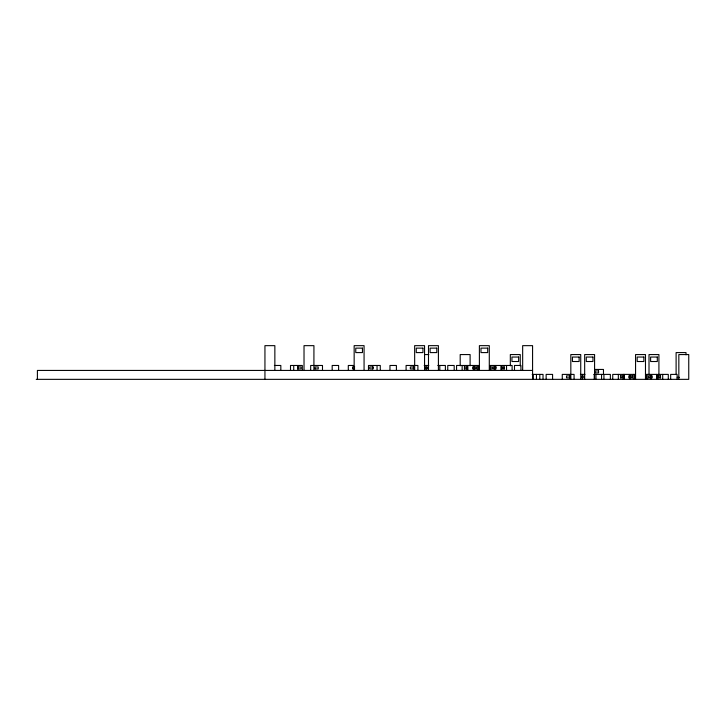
<?xml version="1.0" encoding="UTF-8"?>
<svg xmlns="http://www.w3.org/2000/svg" width="725" height="725" viewBox="0 0 725 725"><rect width="100%" height="100%" fill="white"/><g stroke="black" fill="none" stroke-linecap="round" stroke-linejoin="round"><path stroke-width="1.09" d="M424.424 354.57L428.828 354.57M274.385 365.472L280.829 365.472L280.829 370.43M353.664 365.472L348.299 365.472L348.299 370.43M424.188 365.472L428.783 365.472M437.818 365.472L445.386 365.472L445.386 370.43M297.594 366.959L301.074 366.959L301.074 368.943L297.594 368.943M354.697 366.959L352.549 366.959L352.549 368.943L354.697 368.943M464.154 366.959L466.383 366.959L466.383 368.943L464.154 368.943M476.298 366.959L472.646 366.959L472.646 368.943L476.298 368.943M504.528 366.959L502.298 366.959L502.298 368.943L504.528 368.943M315.022 368.943L318.239 368.943L318.239 366.959L315.022 366.959L315.148 368.943M594.663 369.442L603.472 369.442L603.472 374.399L593.857 374.399M532.576 370.43L37.401 370.43L37.401 379.347M532.159 374.399L543.025 374.399L543.025 379.347M580.372 374.399L584.957 374.399M570.294 375.885L566.515 375.885L566.515 377.861L570.294 377.861M620.328 375.885L622.558 375.885L622.558 377.861L620.328 377.861M632.472 375.885L628.82 375.885L628.82 377.861L632.472 377.861M660.702 375.885L658.472 375.885L658.472 377.861L660.702 377.861M677.204 377.372L679.407 377.372M648.558 377.861L652.21 377.861L652.21 375.885L648.558 375.885L648.648 377.861M36.25 379.347L688.75 379.347L688.75 354.57L678.836 354.57L678.836 379.347M686.013 354.842L686.013 352.586L676.108 352.586L676.108 373.991M677.105 379.347L677.105 374.399L670.661 374.399L670.661 379.347M668.287 379.347L668.287 374.399L657.756 374.399L657.756 379.347M662.713 374.399L662.713 379.347M660.257 375.885L660.257 377.861M658.916 374.843L658.916 354.57L649.011 354.57L649.011 374.843M657.122 379.347L657.122 374.399L646.111 374.399L646.111 379.347M656.642 374.399L656.642 379.347M651.059 375.387L651.059 379.347M650.343 375.885L650.343 377.861M647.207 374.399L647.207 379.347M645.477 379.347L645.477 354.57L635.562 354.57L635.562 379.347M634.928 379.347L634.928 374.399L623.917 374.399L623.917 379.347M633.822 374.399L633.822 379.347M632.39 375.885L632.39 377.861M630.687 375.885L630.687 377.861M629.971 375.387L629.971 379.347M624.388 374.399L624.388 379.347M623.754 379.347L623.754 374.399L612.743 374.399L612.743 379.347M623.283 374.399L623.283 379.347M620.772 375.885L620.772 377.861M618.325 374.399L618.325 379.347M610.368 379.347L610.368 374.399L603.934 374.399L603.934 379.347M601.56 374.399L601.56 379.347M595.977 374.399L595.977 379.347M594.582 379.347L594.582 354.57L584.667 354.57L584.667 379.347M594.246 374.399L594.246 379.347M583.688 375.885L583.688 377.861M582.438 374.399L582.438 379.347M581.831 375.885L581.831 377.861M580.734 379.347L580.734 354.57L570.82 354.57L570.847 379.347M574.073 379.347L574.073 374.399L562.265 374.399L562.265 379.347M569.741 375.885L569.741 377.861M569.605 375.885L569.605 377.861M552.586 379.347L552.586 374.399L546.143 374.399L546.143 379.347M539.808 374.399L539.808 379.347M536.455 374.399L536.455 379.347M533.237 374.399L533.237 379.347M532.576 379.347L532.576 345.653L522.662 345.653L522.662 370.43M520.931 370.43L520.931 365.472L514.487 365.472L514.487 370.43M520.242 365.835L520.242 354.57L510.327 354.57L510.327 365.835M512.113 370.43L512.113 365.472L501.582 365.472L501.582 370.43M506.53 365.472L506.53 370.43M504.083 366.959L504.083 368.943M500.948 370.43L500.948 365.472L489.928 365.472L489.928 370.43M494.885 366.469L494.885 369.442M494.169 366.959L494.169 368.943M491.033 365.472L491.033 370.43M489.293 370.43L489.293 345.653L479.388 345.653L479.388 370.43M478.754 370.43L478.754 365.472L467.734 365.472L467.734 370.43M477.648 365.472L477.648 370.43M476.216 366.959L476.216 368.943M474.513 366.959L474.513 368.943M473.797 366.469L473.797 369.442M470.108 365.835L470.108 354.57L460.194 354.57L460.194 365.835M467.58 370.43L467.58 365.472L456.569 365.472L456.569 370.43M467.099 365.472L467.099 370.43M464.598 366.959L464.598 368.943M462.142 365.472L462.142 370.43M454.194 370.43L454.194 365.472L447.751 365.472L447.751 370.43M439.803 365.472L439.803 370.43M438.407 370.43L438.407 345.653L428.493 345.653L428.493 370.43M427.505 366.959L427.505 368.943M426.264 365.472L426.264 370.43M425.657 366.959L425.657 368.943M424.56 370.43L424.56 345.653L414.646 345.653L414.673 370.43M417.899 370.43L417.899 365.472L406.091 365.472L406.091 370.43M413.431 366.959L413.431 368.943M396.403 370.43L396.403 365.472L389.959 365.472L389.959 370.43M380.281 370.43L380.281 365.472L368.472 365.472L368.472 370.43M377.054 365.472L377.054 370.43M372.813 366.959L372.813 368.943M364.068 370.43L364.068 345.653L354.153 345.653L354.153 370.43M338.62 370.43L338.62 365.472L332.177 365.472L332.177 370.43M322.489 370.43L322.489 365.472L310.681 365.472L310.681 370.43M313.907 370.43L313.934 345.653L304.02 345.653L304.02 370.43M302.316 370.43L302.316 365.472L290.507 365.472L290.507 370.43M297.984 366.959L297.984 368.943M297.848 366.959L297.848 368.943M293.734 365.472L293.734 370.43M274.857 370.43L274.857 345.653L264.942 345.653L264.942 379.347M362.455 348.127L355.767 348.127L355.767 352.586L362.455 352.586L362.455 348.127M422.947 348.127L416.259 348.127L416.259 352.586L422.947 352.586L422.947 348.127M436.794 348.127L430.106 348.127L430.106 352.586L436.794 352.586L436.794 348.127M487.689 348.127L480.992 348.127L480.992 352.586L487.689 352.586L487.689 348.127M518.629 357.044L511.941 357.044L511.941 361.512L518.629 361.512L518.629 357.044M579.121 357.044L572.433 357.044L572.433 361.512L579.121 361.512L579.121 357.044M592.968 357.044L586.28 357.044L586.28 361.512L592.968 361.512L592.968 357.044M643.863 357.044L637.175 357.044L637.175 361.512L643.863 361.512L643.863 357.044M657.312 357.044L650.615 357.044L650.615 361.512L657.312 361.512L657.312 357.044M372.94 366.959L369.723 366.959L369.723 368.943L372.94 368.943L372.94 366.959M413.558 366.959L410.341 366.959L410.341 368.943L413.558 368.943L413.558 366.959M496.036 366.959L492.384 366.959L492.384 368.943L496.036 368.943L496.036 366.959M598.56 370.928L594.998 370.928L594.998 372.904L598.56 372.904L598.56 370.928"/></g></svg>
